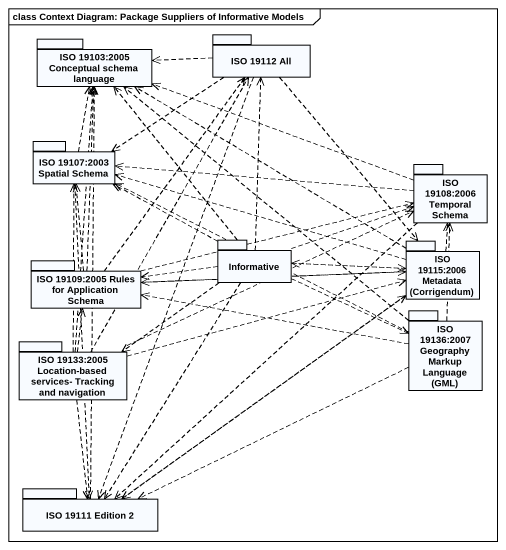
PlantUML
@startuml
mainframe class Context Diagram: Package Suppliers of Informative Models
package "ISO 19103:2005 Conceptual schema language" as ISO_19103_2005_Conceptual {
}
package "ISO 19112 All" as ISO_19112_All {
}
package "ISO 19107:2003 Spatial Schema" as ISO_19107_2003_Spatial {
}
package "ISO 19108:2006 Temporal Schema" as ISO_19108_2006_Temporal {
}
package Informative {
}
package "ISO 19115:2006 Metadata (Corrigendum)" as ISO_19115_2006_Metadata {
}
package "ISO 19109:2005 Rules for Application Schema" as ISO_19109_2005_Rules_for {
}
package "ISO 19136:2007 Geography Markup Language (GML)" as ISO_19136_2007_Geography {
}
package "ISO 19133:2005 Location-based services- Tracking and navigation" as ISO_19133_2005_Location {
}
package "ISO 19111 Edition 2" as ISO_19111_Edition_2 {
}
ISO_19112_All .left.> ISO_19103_2005_Conceptual
ISO_19112_All .left.> ISO_19107_2003_Spatial
ISO_19112_All ..> ISO_19115_2006_Metadata
ISO_19112_All ..> ISO_19111_Edition_2
ISO_19107_2003_Spatial .up.> ISO_19103_2005_Conceptual
ISO_19107_2003_Spatial ..> ISO_19111_Edition_2
ISO_19108_2006_Temporal .left.> ISO_19103_2005_Conceptual
ISO_19108_2006_Temporal .left.> ISO_19107_2003_Spatial
ISO_19108_2006_Temporal ..> ISO_19111_Edition_2
Informative .up.> ISO_19103_2005_Conceptual
Informative .up.> ISO_19112_All
Informative .left.> ISO_19107_2003_Spatial
Informative .right.> ISO_19108_2006_Temporal
Informative .right.> ISO_19115_2006_Metadata
Informative .left.> ISO_19109_2005_Rules_for
Informative .right.> ISO_19136_2007_Geography
Informative ..> ISO_19133_2005_Location
Informative ..> ISO_19111_Edition_2
ISO_19115_2006_Metadata .left.> ISO_19103_2005_Conceptual
ISO_19115_2006_Metadata .left.> ISO_19107_2003_Spatial
ISO_19115_2006_Metadata .up.> ISO_19108_2006_Temporal
ISO_19115_2006_Metadata .left.> Informative
ISO_19115_2006_Metadata .left.> ISO_19109_2005_Rules_for
ISO_19115_2006_Metadata ..> ISO_19111_Edition_2
ISO_19109_2005_Rules_for .up.> ISO_19103_2005_Conceptual
ISO_19109_2005_Rules_for .up.> ISO_19112_All
ISO_19109_2005_Rules_for .up.> ISO_19107_2003_Spatial
ISO_19109_2005_Rules_for .right.> ISO_19108_2006_Temporal
ISO_19109_2005_Rules_for .right.> ISO_19115_2006_Metadata
ISO_19136_2007_Geography .up.> ISO_19103_2005_Conceptual
ISO_19136_2007_Geography .left.> ISO_19107_2003_Spatial
ISO_19136_2007_Geography .up.> ISO_19108_2006_Temporal
ISO_19136_2007_Geography .left.> ISO_19109_2005_Rules_for
ISO_19136_2007_Geography .left.> ISO_19111_Edition_2
ISO_19133_2005_Location .up.> ISO_19103_2005_Conceptual
ISO_19133_2005_Location .up.> ISO_19112_All
ISO_19133_2005_Location .up.> ISO_19107_2003_Spatial
ISO_19133_2005_Location .right.> ISO_19108_2006_Temporal
ISO_19133_2005_Location .right.> ISO_19115_2006_Metadata
ISO_19133_2005_Location .up.> ISO_19109_2005_Rules_for
ISO_19133_2005_Location ..> ISO_19111_Edition_2
ISO_19111_Edition_2 .up.> ISO_19103_2005_Conceptual
ISO_19111_Edition_2 .up.> ISO_19115_2006_Metadata
@enduml
